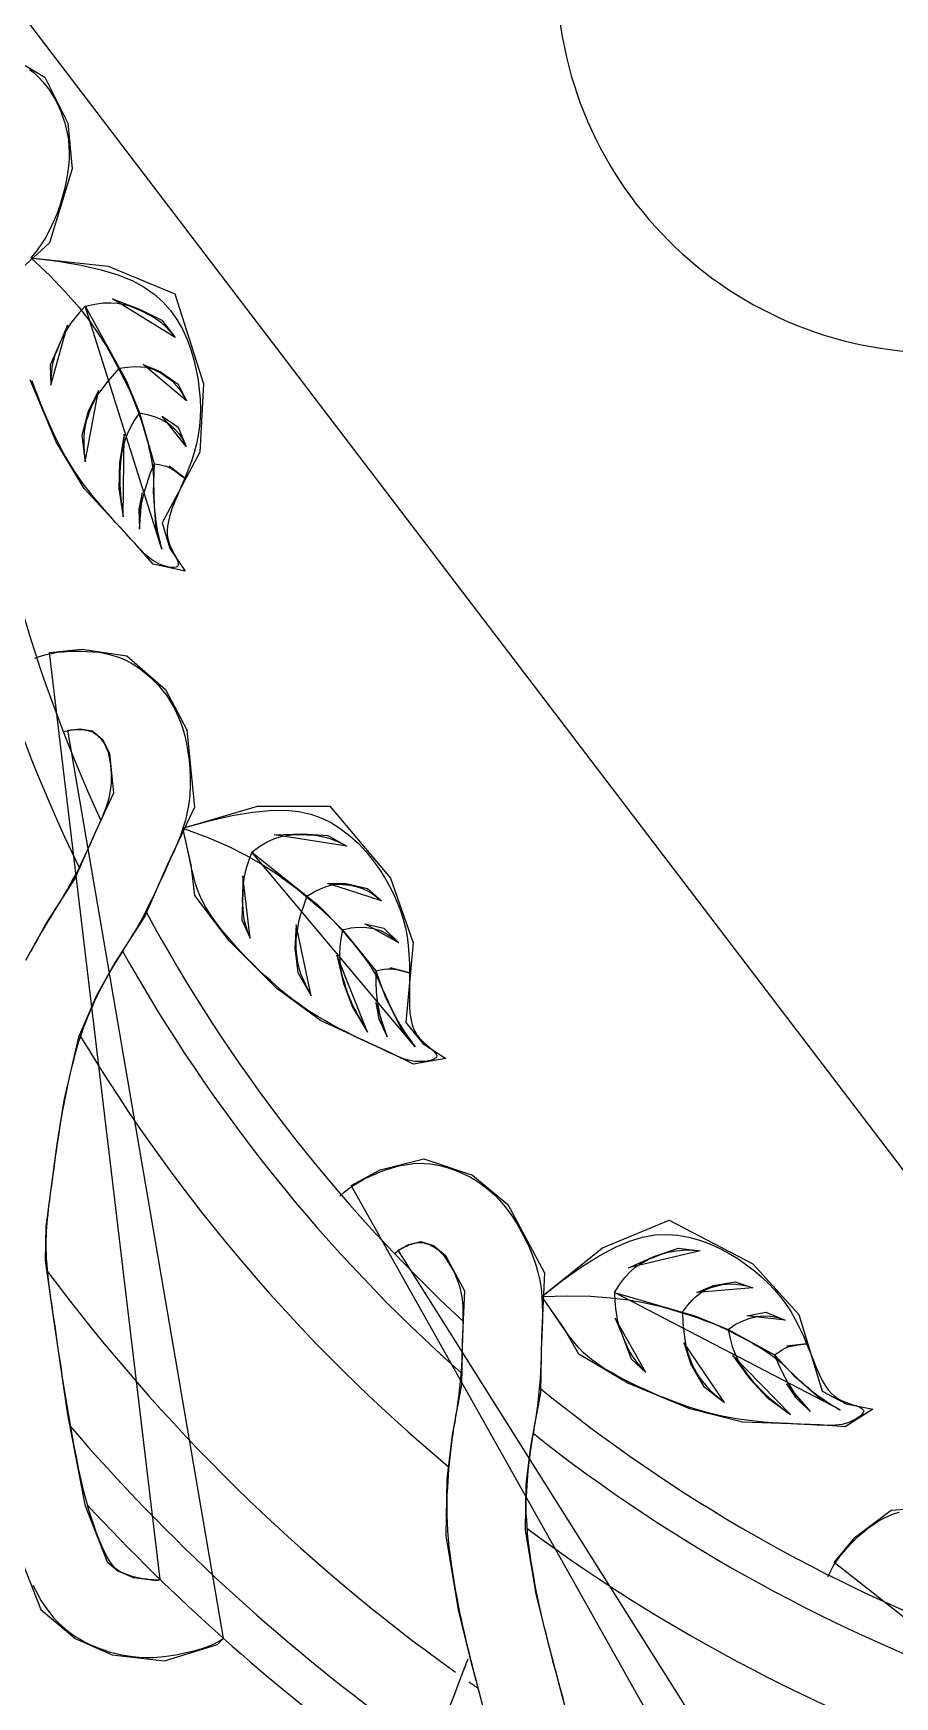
# Model space of a CAD drawing. Header units: metres. Extents: x -2293 to -1333, y 0 to 2180.
# Drawn here: x -1895.9 to -1848, y 1591.3 to 1683.7 of the extents above; entities that cross this region are included whole.
import ezdxf

# ---------------------------------------------------------------- set-up
doc = ezdxf.new("R2010")
doc.units = ezdxf.units.M
doc.layers.add('3', color=3, linetype='Continuous')

msp = doc.modelspace()

# ---------------------------------------------------------------- linework, layer by layer
at = {"layer": '3'}
msp.add_line((-2212.86, 2100), (-1412.86, 1050), dxfattribs=at)
for points in [[(-1897.38, 1682.57), (-1895.23, 1681.29), (-1893.95, 1678.73), (-1893.72, 1676.19), (-1894.97, 1672.07), (-1897.6, 1669.67)], [(-1896.08, 1681.71), (-1895.83, 1681.52), (-1895.6, 1681.3), (-1895.38, 1681.07), (-1895.17, 1680.83), (-1894.98, 1680.56), (-1894.8, 1680.28), (-1894.63, 1679.98), (-1894.48, 1679.68), (-1894.35, 1679.37), (-1894.23, 1679.05), (-1894.13, 1678.74), (-1894.04, 1678.42), (-1893.97, 1678.1), (-1893.92, 1677.77), (-1893.89, 1677.43), (-1893.88, 1677.08), (-1893.88, 1676.72), (-1893.91, 1676.33), (-1893.97, 1675.93), (-1894.04, 1675.5), (-1894.14, 1675.06), (-1894.26, 1674.6), (-1894.4, 1674.13), (-1894.57, 1673.67), (-1894.76, 1673.22), (-1894.97, 1672.78), (-1895.2, 1672.36), (-1895.45, 1671.96), (-1895.72, 1671.59), (-1896.01, 1671.24)], [(-1896.01, 1671.24), (-1891.71, 1670.78), (-1888.01, 1669.24), (-1886.42, 1664.25), (-1886.62, 1660.45), (-1888.71, 1656.52), (-1888.28, 1655.08), (-1887.43, 1653.82), (-1889.21, 1654.21), (-1890.13, 1655.28), (-1893.05, 1658.43), (-1894.61, 1661.02), (-1896.04, 1664.46)], [(-1896.01, 1671.24), (-1894.96, 1670.26), (-1894.08, 1669.34), (-1893.33, 1668.48), (-1892.71, 1667.69), (-1892.21, 1666.95), (-1891.79, 1666.29), (-1891.45, 1665.69), (-1891.17, 1665.16), (-1890.93, 1664.69), (-1890.72, 1664.28), (-1890.55, 1663.92), (-1890.4, 1663.6), (-1890.28, 1663.3), (-1890.17, 1663.02), (-1890.06, 1662.74), (-1889.97, 1662.46), (-1889.87, 1662.16), (-1889.77, 1661.85), (-1889.68, 1661.54), (-1889.59, 1661.22), (-1889.5, 1660.9), (-1889.43, 1660.6), (-1889.36, 1660.3), (-1889.3, 1660.01), (-1889.26, 1659.75), (-1889.23, 1659.5), (-1889.21, 1659.26), (-1889.2, 1659.04), (-1889.19, 1658.82), (-1889.19, 1658.6), (-1889.18, 1658.38), (-1889.18, 1658.16), (-1889.17, 1657.93), (-1889.16, 1657.69), (-1889.15, 1657.45), (-1889.13, 1657.21), (-1889.11, 1656.97), (-1889.08, 1656.72), (-1889.05, 1656.48), (-1889.01, 1656.25), (-1888.97, 1656.02), (-1888.92, 1655.8), (-1888.88, 1655.6), (-1888.83, 1655.42), (-1888.8, 1655.27), (-1888.77, 1655.16), (-1888.75, 1655.09), (-1888.74, 1655.06), (-1892.99, 1668.55), (-1890.72, 1664.43), (-1889.98, 1662.63), (-1889.16, 1659.8), (-1889.21, 1658.24), (-1889.07, 1656.19), (-1888.74, 1655.06), (-1888.74, 1655.06)], [(-1896.01, 1671.24), (-1894.51, 1671.05), (-1893.22, 1670.83), (-1892.11, 1670.58), (-1891.17, 1670.3), (-1890.38, 1669.98), (-1889.71, 1669.62), (-1889.15, 1669.23), (-1888.67, 1668.79), (-1888.25, 1668.32), (-1887.89, 1667.81), (-1887.59, 1667.27), (-1887.33, 1666.71), (-1887.12, 1666.14), (-1886.95, 1665.57), (-1886.82, 1665), (-1886.72, 1664.44), (-1886.65, 1663.9), (-1886.6, 1663.38), (-1886.59, 1662.87), (-1886.6, 1662.37), (-1886.64, 1661.88), (-1886.71, 1661.39), (-1886.81, 1660.91), (-1886.94, 1660.42), (-1887.09, 1659.94), (-1887.27, 1659.46), (-1887.46, 1658.99), (-1887.65, 1658.53), (-1887.84, 1658.09), (-1888.02, 1657.67), (-1888.17, 1657.29), (-1888.29, 1656.93), (-1888.37, 1656.61), (-1888.42, 1656.33), (-1888.44, 1656.08), (-1888.43, 1655.85), (-1888.4, 1655.65), (-1888.35, 1655.46), (-1888.28, 1655.28), (-1888.21, 1655.11), (-1888.12, 1654.94), (-1888.04, 1654.78), (-1887.96, 1654.63), (-1887.9, 1654.49), (-1887.85, 1654.36), (-1887.82, 1654.25), (-1887.83, 1654.16), (-1887.87, 1654.09), (-1887.94, 1654.05), (-1888.06, 1654.03), (-1888.2, 1654.04), (-1888.35, 1654.06), (-1888.53, 1654.1), (-1888.71, 1654.16), (-1888.89, 1654.24), (-1889.07, 1654.32), (-1889.23, 1654.42), (-1889.38, 1654.53), (-1889.54, 1654.66), (-1889.69, 1654.8), (-1889.86, 1654.97), (-1890.04, 1655.16), (-1890.24, 1655.38), (-1890.47, 1655.63), (-1890.72, 1655.91), (-1891, 1656.21), (-1891.3, 1656.54), (-1891.61, 1656.89), (-1891.92, 1657.24), (-1892.23, 1657.61), (-1892.54, 1657.97), (-1892.83, 1658.34), (-1893.1, 1658.69), (-1893.35, 1659.04), (-1893.58, 1659.38), (-1893.8, 1659.73), (-1894.01, 1660.08), (-1894.21, 1660.43), (-1894.4, 1660.79), (-1894.59, 1661.16), (-1894.77, 1661.54), (-1894.96, 1661.94), (-1895.13, 1662.34), (-1895.31, 1662.75), (-1895.47, 1663.16), (-1895.63, 1663.58), (-1895.79, 1663.99), (-1895.93, 1664.4)], [(-1892.99, 1668.55), (-1892.99, 1668.55), (-1892.46, 1668.67), (-1891.99, 1668.74), (-1891.57, 1668.75), (-1891.21, 1668.73), (-1890.88, 1668.67), (-1890.58, 1668.59), (-1890.3, 1668.49), (-1890.04, 1668.38), (-1889.79, 1668.27), (-1889.54, 1668.14), (-1889.29, 1668.01), (-1889.04, 1667.85), (-1888.79, 1667.66), (-1888.53, 1667.43), (-1888.27, 1667.15), (-1887.99, 1666.82), (-1891.48, 1668.96), (-1889.98, 1668.39), (-1888.74, 1667.78), (-1887.99, 1666.82)], [(-1892.99, 1668.55), (-1892.99, 1668.55), (-1893.32, 1668.18), (-1893.59, 1667.87), (-1893.8, 1667.6), (-1893.96, 1667.36), (-1894.09, 1667.14), (-1894.2, 1666.93), (-1894.3, 1666.73), (-1894.38, 1666.53), (-1894.48, 1666.31), (-1894.57, 1666.08), (-1894.67, 1665.83), (-1894.75, 1665.56), (-1894.82, 1665.26), (-1894.87, 1664.93), (-1894.9, 1664.57), (-1894.9, 1664.17), (-1893.97, 1667.51), (-1894.32, 1666.66), (-1894.94, 1665.28), (-1894.9, 1664.17)], [(-1891.1, 1665.11), (-1891.1, 1665.11), (-1891.49, 1664.67), (-1891.81, 1664.29), (-1892.07, 1663.95), (-1892.28, 1663.66), (-1892.44, 1663.39), (-1892.57, 1663.14), (-1892.68, 1662.9), (-1892.77, 1662.67), (-1892.85, 1662.43), (-1892.93, 1662.18), (-1892.99, 1661.9), (-1893.04, 1661.6), (-1893.07, 1661.26), (-1893.07, 1660.87), (-1893.05, 1660.42), (-1892.99, 1659.9), (-1892.25, 1663.87), (-1892.82, 1662.71), (-1893.18, 1661.37), (-1892.99, 1659.9)], [(-1891.1, 1665.11), (-1891.1, 1665.11), (-1890.64, 1665.17), (-1890.24, 1665.2), (-1889.91, 1665.19), (-1889.63, 1665.16), (-1889.39, 1665.11), (-1889.18, 1665.04), (-1888.99, 1664.95), (-1888.81, 1664.85), (-1888.63, 1664.74), (-1888.45, 1664.62), (-1888.26, 1664.48), (-1888.08, 1664.32), (-1887.9, 1664.12), (-1887.72, 1663.89), (-1887.54, 1663.61), (-1887.37, 1663.29), (-1889.76, 1665.32), (-1888.83, 1664.93), (-1887.83, 1664.22), (-1887.37, 1663.29)], [(-1889.98, 1662.63), (-1889.98, 1662.63), (-1890.26, 1662.2), (-1890.49, 1661.8), (-1890.66, 1661.44), (-1890.79, 1661.1), (-1890.88, 1660.77), (-1890.95, 1660.47), (-1890.99, 1660.18), (-1891.02, 1659.89), (-1891.05, 1659.61), (-1891.07, 1659.32), (-1891.07, 1659.02), (-1891.07, 1658.68), (-1891.05, 1658.31), (-1891.01, 1657.88), (-1890.96, 1657.4), (-1890.88, 1656.84), (-1890.82, 1661.44), (-1891.08, 1659.85), (-1891.12, 1658.43), (-1890.88, 1656.84)], [(-1889.98, 1662.63), (-1889.98, 1662.63), (-1889.52, 1662.54), (-1889.1, 1662.41), (-1888.72, 1662.24), (-1888.37, 1662.03), (-1888.06, 1661.77), (-1887.79, 1661.48), (-1887.56, 1661.14), (-1887.38, 1660.75), (-1888.71, 1662.45), (-1887.82, 1661.83), (-1887.38, 1660.75)], [(-1889.16, 1659.8), (-1889.16, 1659.8), (-1889.39, 1659.23), (-1889.57, 1658.71), (-1889.72, 1658.24), (-1889.83, 1657.8), (-1889.91, 1657.38), (-1889.95, 1656.98), (-1889.97, 1656.57), (-1889.97, 1656.17), (-1889.83, 1658.19), (-1890.01, 1657.27), (-1889.97, 1656.17)], [(-1889.16, 1659.8), (-1889.16, 1659.8), (-1888.88, 1659.75), (-1888.66, 1659.71), (-1888.48, 1659.66), (-1888.32, 1659.59), (-1888.16, 1659.5), (-1887.97, 1659.38), (-1887.75, 1659.21), (-1887.46, 1658.99), (-1888.33, 1659.66), (-1887.46, 1658.99)], [(-1895.79, 1649), (-1895.79, 1649), (-1895.48, 1649.11), (-1895.16, 1649.19), (-1894.84, 1649.26), (-1894.51, 1649.32), (-1894.19, 1649.35), (-1893.86, 1649.38), (-1893.53, 1649.39), (-1893.2, 1649.39), (-1892.88, 1649.37), (-1892.56, 1649.35), (-1892.24, 1649.32), (-1891.93, 1649.27), (-1891.63, 1649.2), (-1891.32, 1649.11), (-1891.03, 1649.01), (-1890.74, 1648.88), (-1890.45, 1648.73), (-1890.17, 1648.56), (-1889.89, 1648.36), (-1889.63, 1648.16), (-1889.38, 1647.93), (-1889.13, 1647.7), (-1888.9, 1647.45), (-1888.69, 1647.2), (-1888.48, 1646.93), (-1888.3, 1646.66), (-1888.13, 1646.38), (-1887.97, 1646.08), (-1887.82, 1645.76), (-1887.69, 1645.43), (-1887.57, 1645.06), (-1887.46, 1644.67), (-1887.37, 1644.24), (-1887.29, 1643.79), (-1887.22, 1643.32), (-1887.18, 1642.84), (-1887.16, 1642.35), (-1887.15, 1641.86), (-1887.18, 1641.37), (-1887.23, 1640.89), (-1887.32, 1640.43), (-1887.42, 1639.99), (-1887.56, 1639.55), (-1887.7, 1639.13), (-1887.86, 1638.73), (-1888.03, 1638.33), (-1888.21, 1637.94), (-1888.38, 1637.56), (-1888.55, 1637.18), (-1888.72, 1636.81), (-1888.89, 1636.45), (-1889.05, 1636.09), (-1889.22, 1635.73), (-1889.39, 1635.39), (-1889.56, 1635.04), (-1889.74, 1634.7), (-1889.92, 1634.36), (-1890.11, 1634.03), (-1890.3, 1633.71), (-1890.5, 1633.39), (-1890.69, 1633.08), (-1890.87, 1632.78), (-1891.05, 1632.49), (-1891.23, 1632.21), (-1891.39, 1631.94), (-1891.54, 1631.67), (-1891.69, 1631.42), (-1891.83, 1631.17), (-1891.97, 1630.92), (-1892.1, 1630.67), (-1892.23, 1630.42), (-1892.36, 1630.16), (-1892.49, 1629.9), (-1892.61, 1629.62), (-1892.74, 1629.34), (-1892.86, 1629.04), (-1892.98, 1628.74), (-1893.1, 1628.42), (-1893.22, 1628.08), (-1893.34, 1627.72), (-1893.45, 1627.35), (-1893.56, 1626.96), (-1893.66, 1626.56), (-1893.76, 1626.16), (-1893.86, 1625.76), (-1893.95, 1625.36), (-1894.03, 1624.97), (-1894.11, 1624.59), (-1894.18, 1624.23), (-1894.25, 1623.88), (-1894.31, 1623.54), (-1894.36, 1623.21), (-1894.41, 1622.89), (-1894.46, 1622.57), (-1894.51, 1622.25), (-1894.56, 1621.93), (-1894.6, 1621.6), (-1894.65, 1621.28), (-1894.7, 1620.95), (-1894.74, 1620.62), (-1894.79, 1620.3), (-1894.83, 1619.98), (-1894.87, 1619.68), (-1894.91, 1619.38), (-1894.95, 1619.1), (-1894.98, 1618.83), (-1895.02, 1618.58), (-1895.04, 1618.33), (-1895.07, 1618.08), (-1895.1, 1617.84), (-1895.12, 1617.61), (-1895.14, 1617.38), (-1895.15, 1617.14), (-1895.16, 1616.91), (-1895.17, 1616.66), (-1895.17, 1616.42), (-1895.17, 1616.16), (-1895.16, 1615.89), (-1895.15, 1615.6), (-1895.13, 1615.3), (-1895.1, 1614.97), (-1895.06, 1614.63), (-1895.02, 1614.26), (-1894.97, 1613.87), (-1894.91, 1613.45), (-1894.84, 1613), (-1894.78, 1612.51), (-1894.7, 1612), (-1894.62, 1611.45), (-1894.54, 1610.86), (-1894.45, 1610.26), (-1894.35, 1609.63), (-1894.26, 1608.99), (-1894.15, 1608.34), (-1894.05, 1607.68), (-1893.94, 1607.02), (-1893.83, 1606.37), (-1893.72, 1605.73), (-1893.6, 1605.1), (-1893.48, 1604.49), (-1893.36, 1603.89), (-1893.23, 1603.32), (-1893.1, 1602.76), (-1892.96, 1602.24), (-1892.82, 1601.74), (-1892.68, 1601.27), (-1892.53, 1600.84), (-1892.39, 1600.44), (-1892.25, 1600.07), (-1892.12, 1599.75), (-1891.99, 1599.46), (-1891.87, 1599.21), (-1891.76, 1599), (-1891.66, 1598.83), (-1891.56, 1598.69), (-1891.47, 1598.57), (-1891.39, 1598.48), (-1891.3, 1598.41), (-1891.22, 1598.34), (-1891.13, 1598.29), (-1891.04, 1598.23), (-1890.94, 1598.18), (-1890.83, 1598.13), (-1890.72, 1598.08), (-1890.59, 1598.04), (-1890.46, 1597.99), (-1890.3, 1597.95), (-1890.13, 1597.91), (-1889.95, 1597.88), (-1889.76, 1597.84), (-1889.56, 1597.82), (-1889.37, 1597.79), (-1889.19, 1597.78), (-1889.04, 1597.77), (-1888.91, 1597.78), (-1888.82, 1597.79), (-1894.97, 1649.31), (-1893.16, 1649.49), (-1890.68, 1649.13), (-1888.53, 1647.26), (-1887.34, 1645.01), (-1886.91, 1640.72), (-1888.43, 1637.49), (-1889.67, 1634.66), (-1891.33, 1632.09), (-1892.36, 1630.24), (-1893.37, 1627.92), (-1894.18, 1624.41), (-1894.56, 1621.98), (-1894.94, 1619.23), (-1895.17, 1617.38), (-1895.21, 1615.51), (-1894.76, 1612.38), (-1893.97, 1606.96), (-1893.01, 1601.93), (-1891.76, 1598.76), (-1891.18, 1598.27), (-1890.32, 1597.89), (-1889, 1597.74), (-1888.82, 1597.79)], [(-1895.89, 1597.47), (-1895.66, 1597.02), (-1895.43, 1596.61), (-1895.2, 1596.25), (-1894.96, 1595.93), (-1894.73, 1595.64), (-1894.49, 1595.39), (-1894.25, 1595.17), (-1894.01, 1594.97), (-1893.76, 1594.79), (-1893.52, 1594.62), (-1893.27, 1594.47), (-1893.02, 1594.33), (-1892.76, 1594.2), (-1892.5, 1594.08), (-1892.23, 1593.97), (-1891.95, 1593.87), (-1891.65, 1593.77), (-1891.35, 1593.69), (-1891.04, 1593.62), (-1890.71, 1593.56), (-1890.36, 1593.51), (-1889.99, 1593.47), (-1889.61, 1593.46), (-1889.21, 1593.46), (-1888.79, 1593.49), (-1888.34, 1593.54), (-1887.87, 1593.62), (-1887.4, 1593.72), (-1886.93, 1593.83), (-1886.49, 1593.96), (-1886.09, 1594.1), (-1885.75, 1594.24), (-1885.49, 1594.39), (-1885.31, 1594.52), (-1893.95, 1644.99), (-1893.26, 1645.06), (-1892.59, 1644.96), (-1892.03, 1644.48), (-1891.63, 1643.71), (-1891.41, 1641.49), (-1892.43, 1639.31), (-1893.56, 1636.75), (-1895.11, 1634.35), (-1896.31, 1632.19)], [(-1894.2, 1644.9), (-1894.2, 1644.9), (-1894.1, 1644.93), (-1894, 1644.96), (-1893.89, 1644.98), (-1893.78, 1645), (-1893.66, 1645.01), (-1893.55, 1645.02), (-1893.43, 1645.02), (-1893.32, 1645.03), (-1893.22, 1645.02), (-1893.12, 1645.02), (-1893.03, 1645.01), (-1892.94, 1645), (-1892.85, 1644.98), (-1892.77, 1644.96), (-1892.69, 1644.93), (-1892.61, 1644.9), (-1892.53, 1644.86), (-1892.46, 1644.81), (-1892.39, 1644.76), (-1892.32, 1644.71), (-1892.25, 1644.64), (-1892.18, 1644.58), (-1892.12, 1644.51), (-1892.06, 1644.43), (-1892, 1644.35), (-1891.94, 1644.26), (-1891.89, 1644.17), (-1891.84, 1644.06), (-1891.79, 1643.94), (-1891.74, 1643.8), (-1891.7, 1643.65), (-1891.66, 1643.47), (-1891.62, 1643.27), (-1891.59, 1643.06), (-1891.56, 1642.82), (-1891.55, 1642.57), (-1891.54, 1642.31), (-1891.55, 1642.05), (-1891.58, 1641.77), (-1891.62, 1641.5), (-1891.68, 1641.22), (-1891.75, 1640.95), (-1891.84, 1640.67), (-1891.95, 1640.4), (-1892.06, 1640.11), (-1892.19, 1639.83), (-1892.32, 1639.54), (-1892.45, 1639.25), (-1892.58, 1638.95), (-1892.72, 1638.65), (-1892.86, 1638.34), (-1893.01, 1638.03), (-1893.15, 1637.71), (-1893.31, 1637.4), (-1893.46, 1637.09), (-1893.63, 1636.78), (-1893.8, 1636.47), (-1893.97, 1636.16), (-1894.15, 1635.86), (-1894.33, 1635.56), (-1894.51, 1635.26), (-1894.7, 1634.97), (-1894.87, 1634.68), (-1895.05, 1634.39), (-1895.22, 1634.11), (-1895.38, 1633.83), (-1895.54, 1633.55), (-1895.7, 1633.26), (-1895.86, 1632.98), (-1896.01, 1632.68)], [(-1887.56, 1639.55), (-1887.56, 1639.55), (-1886.1, 1639.95), (-1884.82, 1640.25), (-1883.7, 1640.44), (-1882.73, 1640.53), (-1881.87, 1640.54), (-1881.12, 1640.47), (-1880.45, 1640.32), (-1879.84, 1640.1), (-1879.27, 1639.82), (-1878.75, 1639.48), (-1878.26, 1639.1), (-1877.81, 1638.69), (-1877.4, 1638.24), (-1877.02, 1637.78), (-1876.68, 1637.3), (-1876.37, 1636.83), (-1876.1, 1636.36), (-1875.86, 1635.89), (-1875.65, 1635.42), (-1875.47, 1634.96), (-1875.32, 1634.49), (-1875.2, 1634.01), (-1875.1, 1633.53), (-1875.04, 1633.03), (-1875, 1632.52), (-1874.98, 1632.01), (-1874.97, 1631.5), (-1874.97, 1631.01), (-1874.98, 1630.53), (-1874.98, 1630.08), (-1874.97, 1629.66), (-1874.95, 1629.29), (-1874.9, 1628.96), (-1874.84, 1628.68), (-1874.76, 1628.44), (-1874.67, 1628.24), (-1874.56, 1628.06), (-1874.44, 1627.9), (-1874.31, 1627.76), (-1874.17, 1627.63), (-1874.03, 1627.51), (-1873.9, 1627.39), (-1873.77, 1627.28), (-1873.65, 1627.18), (-1873.56, 1627.08), (-1873.49, 1626.99), (-1873.46, 1626.9), (-1873.47, 1626.82), (-1873.53, 1626.76), (-1873.62, 1626.7), (-1873.75, 1626.65), (-1873.91, 1626.61), (-1874.09, 1626.58), (-1874.28, 1626.57), (-1874.47, 1626.57), (-1874.67, 1626.58), (-1874.85, 1626.61), (-1875.04, 1626.65), (-1875.23, 1626.71), (-1875.43, 1626.78), (-1875.65, 1626.87), (-1875.89, 1626.98), (-1876.16, 1627.1), (-1876.46, 1627.25), (-1876.8, 1627.41), (-1877.18, 1627.58), (-1877.58, 1627.77), (-1878, 1627.97), (-1878.42, 1628.19), (-1878.85, 1628.4), (-1879.27, 1628.62), (-1879.68, 1628.85), (-1880.06, 1629.07), (-1880.43, 1629.3), (-1880.77, 1629.53), (-1881.11, 1629.76), (-1881.44, 1630), (-1881.75, 1630.25), (-1882.07, 1630.51), (-1882.38, 1630.78), (-1882.7, 1631.07), (-1883.02, 1631.36), (-1883.34, 1631.66), (-1883.66, 1631.98), (-1883.97, 1632.29), (-1884.28, 1632.61), (-1884.58, 1632.94), (-1884.86, 1633.26), (-1885.14, 1633.58), (-1885.41, 1633.9), (-1885.66, 1634.22), (-1885.89, 1634.54), (-1886.1, 1634.86), (-1886.3, 1635.18), (-1886.47, 1635.49), (-1886.62, 1635.81), (-1886.75, 1636.13), (-1886.86, 1636.46), (-1886.96, 1636.82), (-1887.06, 1637.23), (-1887.16, 1637.69), (-1887.27, 1638.22), (-1887.4, 1638.84), (-1887.56, 1639.55), (-1883.41, 1640.77), (-1879.4, 1640.77), (-1876.02, 1636.76), (-1874.76, 1633.17), (-1875.18, 1628.74), (-1874.23, 1627.58), (-1872.96, 1626.74), (-1874.75, 1626.42), (-1876.02, 1627.05), (-1879.92, 1628.85), (-1882.35, 1630.64), (-1884.99, 1633.28), (-1886.89, 1635.81), (-1887.1, 1637.5), (-1887.56, 1639.55)], [(-1887.56, 1639.55), (-1887.56, 1639.55), (-1886.21, 1639.05), (-1885.04, 1638.54), (-1884.03, 1638.03), (-1883.15, 1637.53), (-1882.4, 1637.05), (-1881.76, 1636.59), (-1881.22, 1636.17), (-1880.75, 1635.78), (-1880.35, 1635.44), (-1880.01, 1635.15), (-1879.71, 1634.88), (-1879.45, 1634.63), (-1879.22, 1634.41), (-1879.01, 1634.19), (-1878.81, 1633.97), (-1878.61, 1633.75), (-1878.41, 1633.51), (-1878.2, 1633.27), (-1877.99, 1633.01), (-1877.79, 1632.75), (-1877.59, 1632.49), (-1877.4, 1632.24), (-1877.22, 1631.99), (-1877.07, 1631.75), (-1876.93, 1631.52), (-1876.8, 1631.3), (-1876.69, 1631.09), (-1876.6, 1630.88), (-1876.5, 1630.68), (-1876.42, 1630.48), (-1876.33, 1630.28), (-1876.24, 1630.08), (-1876.14, 1629.87), (-1876.04, 1629.66), (-1875.94, 1629.44), (-1875.83, 1629.22), (-1875.72, 1629.01), (-1875.6, 1628.79), (-1875.48, 1628.58), (-1875.35, 1628.38), (-1875.23, 1628.18), (-1875.1, 1628), (-1874.98, 1627.83), (-1874.87, 1627.68), (-1874.78, 1627.56), (-1874.71, 1627.47), (-1874.66, 1627.41), (-1874.65, 1627.39), (-1883.74, 1638.22), (-1880.06, 1635.28), (-1878.69, 1633.9), (-1876.85, 1631.61), (-1876.3, 1630.14), (-1875.38, 1628.3), (-1874.65, 1627.39), (-1874.65, 1627.39)], [(-1883.74, 1638.22), (-1883.74, 1638.22), (-1883.29, 1638.54), (-1882.88, 1638.78), (-1882.51, 1638.95), (-1882.16, 1639.07), (-1881.83, 1639.14), (-1881.52, 1639.18), (-1881.23, 1639.19), (-1880.95, 1639.19), (-1880.67, 1639.18), (-1880.39, 1639.17), (-1880.11, 1639.14), (-1879.82, 1639.08), (-1879.51, 1639), (-1879.19, 1638.89), (-1878.84, 1638.74), (-1878.46, 1638.54), (-1882.5, 1639.18), (-1880.89, 1639.23), (-1879.51, 1639.13), (-1878.46, 1638.54)], [(-1883.74, 1638.22), (-1883.74, 1638.22), (-1883.9, 1637.76), (-1884.03, 1637.37), (-1884.12, 1637.03), (-1884.18, 1636.75), (-1884.22, 1636.49), (-1884.24, 1636.26), (-1884.25, 1636.04), (-1884.25, 1635.82), (-1884.26, 1635.58), (-1884.25, 1635.33), (-1884.24, 1635.07), (-1884.22, 1634.78), (-1884.17, 1634.48), (-1884.09, 1634.16), (-1883.98, 1633.81), (-1883.83, 1633.44), (-1884.24, 1636.89), (-1884.24, 1635.97), (-1884.29, 1634.45), (-1883.83, 1633.44)], [(-1880.67, 1635.77), (-1880.67, 1635.77), (-1880.27, 1636), (-1879.92, 1636.17), (-1879.61, 1636.3), (-1879.34, 1636.38), (-1879.1, 1636.42), (-1878.87, 1636.43), (-1878.66, 1636.42), (-1878.46, 1636.4), (-1878.25, 1636.37), (-1878.03, 1636.33), (-1877.81, 1636.27), (-1877.58, 1636.19), (-1877.34, 1636.08), (-1877.08, 1635.93), (-1876.82, 1635.74), (-1876.53, 1635.51), (-1879.51, 1636.47), (-1878.5, 1636.47), (-1877.31, 1636.2), (-1876.53, 1635.51)], [(-1880.67, 1635.77), (-1880.67, 1635.77), (-1880.87, 1635.21), (-1881.02, 1634.74), (-1881.13, 1634.33), (-1881.2, 1633.97), (-1881.25, 1633.66), (-1881.28, 1633.38), (-1881.28, 1633.12), (-1881.28, 1632.87), (-1881.27, 1632.62), (-1881.24, 1632.36), (-1881.19, 1632.08), (-1881.12, 1631.78), (-1881.02, 1631.46), (-1880.87, 1631.09), (-1880.68, 1630.69), (-1880.43, 1630.23), (-1881.26, 1634.18), (-1881.35, 1632.89), (-1881.17, 1631.52), (-1880.43, 1630.23)], [(-1878.69, 1633.9), (-1878.69, 1633.9), (-1878.79, 1633.4), (-1878.84, 1632.95), (-1878.86, 1632.54), (-1878.85, 1632.18), (-1878.81, 1631.84), (-1878.76, 1631.54), (-1878.69, 1631.25), (-1878.61, 1630.98), (-1878.52, 1630.71), (-1878.43, 1630.43), (-1878.32, 1630.15), (-1878.19, 1629.84), (-1878.03, 1629.5), (-1877.83, 1629.12), (-1877.59, 1628.7), (-1877.31, 1628.21), (-1879.01, 1632.48), (-1878.64, 1630.92), (-1878.14, 1629.59), (-1877.31, 1628.21)], [(-1878.69, 1633.9), (-1878.69, 1633.9), (-1878.23, 1634), (-1877.79, 1634.04), (-1877.37, 1634.03), (-1876.97, 1633.96), (-1876.59, 1633.85), (-1876.23, 1633.68), (-1875.89, 1633.45), (-1875.57, 1633.17), (-1877.45, 1634.22), (-1876.39, 1633.99), (-1875.57, 1633.17)], [(-1876.85, 1631.61), (-1876.85, 1631.61), (-1876.58, 1631.67), (-1876.36, 1631.71), (-1876.17, 1631.73), (-1876, 1631.73), (-1875.81, 1631.71), (-1875.59, 1631.67), (-1875.32, 1631.6), (-1874.97, 1631.5), (-1876.03, 1631.79), (-1874.97, 1631.5)], [(-1876.85, 1631.61), (-1876.85, 1631.61), (-1876.84, 1630.99), (-1876.82, 1630.44), (-1876.77, 1629.95), (-1876.7, 1629.5), (-1876.61, 1629.08), (-1876.5, 1628.69), (-1876.37, 1628.31), (-1876.21, 1627.94), (-1876.85, 1629.86), (-1876.67, 1628.95), (-1876.21, 1627.94)], [(-1878.84, 1619.09), (-1878.84, 1619.09), (-1878.6, 1619.31), (-1878.34, 1619.51), (-1878.07, 1619.7), (-1877.78, 1619.87), (-1877.5, 1620.03), (-1877.2, 1620.18), (-1876.9, 1620.31), (-1876.6, 1620.44), (-1876.29, 1620.55), (-1875.99, 1620.65), (-1875.69, 1620.74), (-1875.38, 1620.81), (-1875.07, 1620.86), (-1874.76, 1620.9), (-1874.45, 1620.92), (-1874.13, 1620.91), (-1873.8, 1620.88), (-1873.48, 1620.83), (-1873.15, 1620.76), (-1872.83, 1620.67), (-1872.51, 1620.56), (-1872.19, 1620.43), (-1871.89, 1620.29), (-1871.59, 1620.14), (-1871.3, 1619.98), (-1871.03, 1619.8), (-1870.76, 1619.6), (-1870.5, 1619.39), (-1870.24, 1619.15), (-1869.99, 1618.89), (-1869.74, 1618.59), (-1869.49, 1618.27), (-1869.24, 1617.92), (-1868.99, 1617.53), (-1868.76, 1617.12), (-1868.53, 1616.69), (-1868.32, 1616.25), (-1868.13, 1615.79), (-1867.97, 1615.33), (-1867.84, 1614.87), (-1867.74, 1614.42), (-1867.66, 1613.96), (-1867.62, 1613.51), (-1867.6, 1613.07), (-1867.59, 1612.63), (-1867.59, 1612.2), (-1867.6, 1611.77), (-1867.62, 1611.35), (-1867.63, 1610.94), (-1867.65, 1610.53), (-1867.66, 1610.13), (-1867.68, 1609.74), (-1867.69, 1609.35), (-1867.72, 1608.96), (-1867.75, 1608.57), (-1867.78, 1608.19), (-1867.82, 1607.81), (-1867.87, 1607.43), (-1867.92, 1607.06), (-1867.98, 1606.69), (-1868.04, 1606.33), (-1868.09, 1605.98), (-1868.15, 1605.65), (-1868.2, 1605.32), (-1868.25, 1605.01), (-1868.29, 1604.71), (-1868.33, 1604.41), (-1868.36, 1604.13), (-1868.39, 1603.85), (-1868.42, 1603.56), (-1868.44, 1603.28), (-1868.46, 1603), (-1868.48, 1602.7), (-1868.49, 1602.4), (-1868.5, 1602.09), (-1868.5, 1601.77), (-1868.5, 1601.44), (-1868.48, 1601.1), (-1868.46, 1600.74), (-1868.43, 1600.37), (-1868.4, 1599.98), (-1868.35, 1599.58), (-1868.29, 1599.17), (-1868.23, 1598.76), (-1868.16, 1598.36), (-1868.09, 1597.95), (-1868.02, 1597.56), (-1867.95, 1597.18), (-1867.88, 1596.82), (-1867.8, 1596.47), (-1867.73, 1596.13), (-1867.65, 1595.81), (-1867.58, 1595.49), (-1867.5, 1595.18), (-1867.42, 1594.87), (-1867.34, 1594.55), (-1867.26, 1594.23), (-1867.18, 1593.91), (-1867.1, 1593.59), (-1867.02, 1593.27), (-1866.93, 1592.96), (-1866.85, 1592.65), (-1866.77, 1592.35), (-1866.7, 1592.06), (-1866.62, 1591.79), (-1866.55, 1591.53), (-1866.48, 1591.28), (-1866.42, 1591.03)], [(-1852.81, 1574.44), (-1878.21, 1619.69), (-1876.6, 1620.55), (-1874.17, 1621.16), (-1871.47, 1620.26), (-1869.5, 1618.63), (-1867.47, 1614.83), (-1867.64, 1611.28), (-1867.7, 1608.18), (-1868.25, 1605.17), (-1868.5, 1603.07), (-1868.54, 1600.54), (-1867.95, 1596.98), (-1867.36, 1594.6), (-1866.66, 1591.92), (-1866.17, 1590.11)], [(-1867.62, 1613.51), (-1867.62, 1613.51), (-1866.43, 1614.44), (-1865.36, 1615.2), (-1864.4, 1615.8), (-1863.53, 1616.26), (-1862.75, 1616.6), (-1862.02, 1616.82), (-1861.35, 1616.94), (-1860.7, 1616.97), (-1860.07, 1616.93), (-1859.45, 1616.82), (-1858.86, 1616.65), (-1858.28, 1616.44), (-1857.73, 1616.19), (-1857.21, 1615.9), (-1856.71, 1615.6), (-1856.25, 1615.27), (-1855.81, 1614.94), (-1855.41, 1614.6), (-1855.04, 1614.25), (-1854.69, 1613.89), (-1854.37, 1613.51), (-1854.08, 1613.12), (-1853.81, 1612.71), (-1853.56, 1612.28), (-1853.33, 1611.82), (-1853.11, 1611.36), (-1852.91, 1610.89), (-1852.72, 1610.43), (-1852.55, 1609.99), (-1852.37, 1609.57), (-1852.21, 1609.19), (-1852.04, 1608.85), (-1851.88, 1608.57), (-1851.71, 1608.33), (-1851.55, 1608.14), (-1851.38, 1607.99), (-1851.21, 1607.86), (-1851.04, 1607.77), (-1850.87, 1607.69), (-1850.7, 1607.62), (-1850.52, 1607.56), (-1850.35, 1607.5), (-1850.18, 1607.45), (-1850.04, 1607.4), (-1849.91, 1607.34), (-1849.82, 1607.28), (-1849.76, 1607.22), (-1849.74, 1607.14), (-1849.76, 1607.06), (-1849.83, 1606.97), (-1849.93, 1606.87), (-1850.06, 1606.77), (-1850.21, 1606.68), (-1850.38, 1606.6), (-1850.56, 1606.52), (-1850.75, 1606.46), (-1850.93, 1606.41), (-1851.12, 1606.38), (-1851.32, 1606.36), (-1851.53, 1606.35), (-1851.77, 1606.35), (-1852.03, 1606.36), (-1852.32, 1606.37), (-1852.66, 1606.39), (-1853.04, 1606.41), (-1853.45, 1606.42), (-1853.89, 1606.45), (-1854.36, 1606.47), (-1854.83, 1606.5), (-1855.31, 1606.54), (-1855.78, 1606.58), (-1856.24, 1606.64), (-1856.69, 1606.7), (-1857.11, 1606.77), (-1857.52, 1606.84), (-1857.92, 1606.93), (-1858.31, 1607.03), (-1858.7, 1607.14), (-1859.09, 1607.26), (-1859.49, 1607.39), (-1859.89, 1607.53), (-1860.3, 1607.68), (-1860.71, 1607.84), (-1861.12, 1608), (-1861.53, 1608.18), (-1861.93, 1608.36), (-1862.33, 1608.54), (-1862.73, 1608.73), (-1863.11, 1608.92), (-1863.47, 1609.12), (-1863.83, 1609.32), (-1864.16, 1609.52), (-1864.48, 1609.73), (-1864.78, 1609.95), (-1865.07, 1610.18), (-1865.33, 1610.41), (-1865.57, 1610.66), (-1865.79, 1610.92), (-1866.02, 1611.22), (-1866.27, 1611.55), (-1866.54, 1611.94), (-1866.84, 1612.39), (-1867.2, 1612.91), (-1867.62, 1613.51), (-1864.25, 1616.22), (-1860.55, 1617.75), (-1855.89, 1615.34), (-1853.35, 1612.51), (-1852.05, 1608.26), (-1850.72, 1607.55), (-1849.23, 1607.26), (-1850.77, 1606.28), (-1852.18, 1606.38), (-1856.47, 1606.54), (-1859.4, 1607.27), (-1862.85, 1608.7), (-1865.57, 1610.31), (-1866.41, 1611.79), (-1867.62, 1613.51)], [(-1875.8, 1615.9), (-1875.8, 1615.9), (-1875.73, 1615.97), (-1875.64, 1616.04), (-1875.55, 1616.1), (-1875.45, 1616.16), (-1875.35, 1616.22), (-1875.25, 1616.27), (-1875.14, 1616.32), (-1875.04, 1616.36), (-1874.95, 1616.4), (-1874.85, 1616.43), (-1874.76, 1616.46), (-1874.67, 1616.48), (-1874.59, 1616.5), (-1874.5, 1616.51), (-1874.42, 1616.52), (-1874.33, 1616.51), (-1874.25, 1616.51), (-1874.16, 1616.49), (-1874.08, 1616.47), (-1873.99, 1616.45), (-1873.9, 1616.42), (-1873.82, 1616.38), (-1873.73, 1616.34), (-1873.65, 1616.29), (-1873.56, 1616.24), (-1873.48, 1616.18), (-1873.39, 1616.12), (-1873.3, 1616.04), (-1873.21, 1615.94), (-1873.11, 1615.83), (-1873.01, 1615.71), (-1872.91, 1615.56), (-1872.8, 1615.39), (-1872.69, 1615.2), (-1872.57, 1615), (-1872.46, 1614.77), (-1872.36, 1614.54), (-1872.27, 1614.29), (-1872.18, 1614.02), (-1872.12, 1613.75), (-1872.07, 1613.48), (-1872.03, 1613.19), (-1872.01, 1612.9), (-1872, 1612.61), (-1872, 1612.31), (-1872.01, 1612), (-1872.01, 1611.68), (-1872.02, 1611.36), (-1872.04, 1611.03), (-1872.05, 1610.7), (-1872.06, 1610.36), (-1872.07, 1610.01), (-1872.09, 1609.67), (-1872.11, 1609.32), (-1872.14, 1608.97), (-1872.17, 1608.62), (-1872.21, 1608.27), (-1872.25, 1607.92), (-1872.3, 1607.57), (-1872.35, 1607.23), (-1872.41, 1606.88), (-1872.46, 1606.54), (-1872.52, 1606.21), (-1872.57, 1605.88), (-1872.62, 1605.55), (-1872.66, 1605.23), (-1872.7, 1604.91), (-1872.74, 1604.58), (-1872.77, 1604.26), (-1872.8, 1603.93), (-1872.83, 1603.59), (-1872.85, 1603.25), (-1872.87, 1602.89), (-1872.89, 1602.52), (-1872.9, 1602.14), (-1872.9, 1601.75), (-1872.89, 1601.35), (-1872.88, 1600.93), (-1872.86, 1600.5), (-1872.82, 1600.05), (-1872.78, 1599.59), (-1872.72, 1599.12), (-1872.66, 1598.64), (-1872.59, 1598.17), (-1872.51, 1597.69), (-1872.43, 1597.23), (-1872.35, 1596.78), (-1872.27, 1596.35), (-1872.19, 1595.95), (-1872.11, 1595.56), (-1872.03, 1595.19), (-1871.94, 1594.84), (-1871.86, 1594.49), (-1871.78, 1594.16), (-1871.7, 1593.83), (-1871.62, 1593.49), (-1871.53, 1593.16), (-1871.45, 1592.83), (-1871.36, 1592.49), (-1871.27, 1592.16), (-1871.19, 1591.83), (-1871.1, 1591.51), (-1871.02, 1591.2)], [(-1848.32, 1572.77), (-1875.61, 1616.09), (-1875, 1616.41), (-1874.34, 1616.58), (-1873.64, 1616.35), (-1872.98, 1615.8), (-1871.92, 1613.83), (-1872.03, 1611.42), (-1872.09, 1608.62), (-1872.61, 1605.82), (-1872.89, 1603.36), (-1872.95, 1600.21), (-1872.26, 1596.1), (-1871.63, 1593.52), (-1870.91, 1590.78)], [(-1863.58, 1613.74), (-1863.58, 1613.74), (-1863.29, 1614.2), (-1863.01, 1614.58), (-1862.72, 1614.89), (-1862.45, 1615.13), (-1862.17, 1615.32), (-1861.9, 1615.47), (-1861.64, 1615.6), (-1861.38, 1615.71), (-1861.12, 1615.81), (-1860.86, 1615.9), (-1860.58, 1615.98), (-1860.29, 1616.04), (-1859.98, 1616.08), (-1859.64, 1616.1), (-1859.25, 1616.09), (-1858.83, 1616.05), (-1862.8, 1615.1), (-1861.34, 1615.76), (-1860.03, 1616.2), (-1858.83, 1616.05)], [(-1859.81, 1612.65), (-1859.81, 1612.65), (-1859.53, 1613.02), (-1859.27, 1613.31), (-1859.03, 1613.54), (-1858.81, 1613.72), (-1858.6, 1613.85), (-1858.4, 1613.95), (-1858.21, 1614.02), (-1858.01, 1614.08), (-1857.81, 1614.13), (-1857.59, 1614.18), (-1857.36, 1614.21), (-1857.12, 1614.22), (-1856.85, 1614.21), (-1856.56, 1614.17), (-1856.24, 1614.1), (-1855.89, 1613.99), (-1859.01, 1613.74), (-1858.08, 1614.13), (-1856.87, 1614.33), (-1855.89, 1613.99)], [(-1867.62, 1613.51), (-1867.62, 1613.51), (-1866.19, 1613.56), (-1864.91, 1613.53), (-1863.78, 1613.45), (-1862.78, 1613.33), (-1861.9, 1613.17), (-1861.13, 1612.99), (-1860.47, 1612.81), (-1859.89, 1612.63), (-1859.39, 1612.47), (-1858.96, 1612.33), (-1858.58, 1612.19), (-1858.25, 1612.07), (-1857.95, 1611.95), (-1857.67, 1611.83), (-1857.4, 1611.7), (-1857.14, 1611.57), (-1856.86, 1611.43), (-1856.57, 1611.28), (-1856.28, 1611.13), (-1855.99, 1610.97), (-1855.71, 1610.8), (-1855.44, 1610.64), (-1855.18, 1610.47), (-1854.94, 1610.31), (-1854.72, 1610.15), (-1854.53, 1610), (-1854.35, 1609.85), (-1854.18, 1609.7), (-1854.01, 1609.54), (-1853.86, 1609.39), (-1853.7, 1609.24), (-1853.54, 1609.09), (-1853.37, 1608.93), (-1853.2, 1608.77), (-1853.02, 1608.61), (-1852.83, 1608.45), (-1852.65, 1608.3), (-1852.46, 1608.15), (-1852.26, 1608), (-1852.07, 1607.86), (-1851.88, 1607.73), (-1851.69, 1607.6), (-1851.52, 1607.49), (-1851.36, 1607.4), (-1851.23, 1607.32), (-1851.13, 1607.26), (-1851.06, 1607.22), (-1851.04, 1607.21), (-1863.58, 1613.74), (-1859.06, 1612.43), (-1857.26, 1611.68), (-1854.69, 1610.27), (-1853.62, 1609.12), (-1852.07, 1607.78), (-1851.04, 1607.21), (-1851.04, 1607.21)], [(-1863.58, 1613.74), (-1863.58, 1613.74), (-1863.56, 1613.25), (-1863.52, 1612.84), (-1863.48, 1612.5), (-1863.43, 1612.21), (-1863.36, 1611.96), (-1863.3, 1611.74), (-1863.22, 1611.53), (-1863.14, 1611.33), (-1863.05, 1611.11), (-1862.96, 1610.88), (-1862.84, 1610.63), (-1862.71, 1610.38), (-1862.55, 1610.12), (-1862.35, 1609.85), (-1862.12, 1609.58), (-1861.84, 1609.29), (-1863.54, 1612.32), (-1863.19, 1611.47), (-1862.65, 1610.05), (-1861.84, 1609.29)], [(-1859.81, 1612.65), (-1859.81, 1612.65), (-1859.78, 1612.06), (-1859.74, 1611.56), (-1859.68, 1611.14), (-1859.62, 1610.79), (-1859.54, 1610.48), (-1859.46, 1610.21), (-1859.36, 1609.97), (-1859.26, 1609.74), (-1859.16, 1609.51), (-1859.03, 1609.28), (-1858.88, 1609.04), (-1858.7, 1608.8), (-1858.48, 1608.53), (-1858.21, 1608.25), (-1857.87, 1607.95), (-1857.47, 1607.63), (-1859.74, 1610.96), (-1859.34, 1609.73), (-1858.64, 1608.53), (-1857.47, 1607.63)], [(-1857.26, 1611.68), (-1857.26, 1611.68), (-1856.88, 1611.95), (-1856.49, 1612.15), (-1856.1, 1612.3), (-1855.7, 1612.4), (-1855.31, 1612.44), (-1854.91, 1612.42), (-1854.5, 1612.34), (-1854.1, 1612.2), (-1856.24, 1612.45), (-1855.18, 1612.65), (-1854.1, 1612.2)], [(-1857.26, 1611.68), (-1857.26, 1611.68), (-1857.16, 1611.18), (-1857.04, 1610.74), (-1856.9, 1610.36), (-1856.75, 1610.03), (-1856.59, 1609.74), (-1856.42, 1609.47), (-1856.25, 1609.24), (-1856.07, 1609.01), (-1855.89, 1608.8), (-1855.7, 1608.58), (-1855.49, 1608.36), (-1855.25, 1608.12), (-1854.97, 1607.87), (-1854.64, 1607.6), (-1854.26, 1607.29), (-1853.81, 1606.95), (-1857.02, 1610.25), (-1856.08, 1608.95), (-1855.1, 1607.91), (-1853.81, 1606.95)], [(-1854.69, 1610.27), (-1854.69, 1610.27), (-1854.46, 1610.43), (-1854.27, 1610.55), (-1854.11, 1610.64), (-1853.95, 1610.71), (-1853.77, 1610.76), (-1853.55, 1610.8), (-1853.27, 1610.84), (-1852.91, 1610.89), (-1854, 1610.75), (-1852.91, 1610.89)], [(-1854.69, 1610.27), (-1854.69, 1610.27), (-1854.45, 1609.7), (-1854.21, 1609.2), (-1853.98, 1608.76), (-1853.74, 1608.37), (-1853.5, 1608.02), (-1853.25, 1607.71), (-1852.98, 1607.41), (-1852.69, 1607.12), (-1854.02, 1608.66), (-1853.5, 1607.88), (-1852.69, 1607.12)], [(-1851.74, 1597.94), (-1851.74, 1597.94), (-1851.59, 1598.23), (-1851.43, 1598.52), (-1851.25, 1598.8), (-1851.06, 1599.06), (-1850.85, 1599.32), (-1850.64, 1599.57), (-1850.41, 1599.81), (-1850.18, 1600.04), (-1849.94, 1600.26), (-1849.7, 1600.47), (-1849.45, 1600.67), (-1849.2, 1600.85), (-1848.93, 1601.02), (-1848.66, 1601.18), (-1848.38, 1601.31), (-1848.08, 1601.43), (-1847.77, 1601.52)], [(-1810.6, 1566.65), (-1851.38, 1598.74), (-1850.22, 1600.14), (-1848.22, 1601.64), (-1845.37, 1601.85)], [(-1897.25, 1600.69), (-1895.45, 1596.12), (-1893.54, 1594.51), (-1891.49, 1593.6), (-1888.59, 1593.26), (-1885.64, 1594.17), (-1885.31, 1594.52)], [(-1871.74, 1593.36), (-1871.74, 1593.36), (-1872.13, 1592.33), (-1872.47, 1591.42), (-1872.79, 1590.61)]]:
    msp.add_lwpolyline(points, dxfattribs=at)
for centre, radius, start, end in [((-1845.54, 1687.24), 21.27, 178.6, 271.4), ((-1812.13, 1676.64), 88, 185.79, 204.63), ((-1812.13, 1676.64), 90.2, 186.64, 205.82), ((-1812.13, 1676.64), 88, 208.29, 227.13), ((-1812.13, 1676.64), 90.2, 209.14, 228.32), ((-1812.13, 1676.64), 94.6, 210.96, 230.11), ((-1812.13, 1676.64), 103.4, 216.64, 234.33), ((-1812.13, 1676.64), 88, 230.79, 249.63), ((-1812.13, 1676.64), 107.8, 220.73, 233.93), ((-1812.13, 1676.64), 90.2, 231.64, 250.82), ((-1812.13, 1676.64), 110, 222.77, 233.81), ((-1812.13, 1676.64), 94.6, 233.46, 252.61), ((-1812.13, 1676.64), 103.4, 234.85, 235.18)]:
    msp.add_arc(centre, radius, start, end, dxfattribs=at)

doc.saveas('drawing.dxf')
